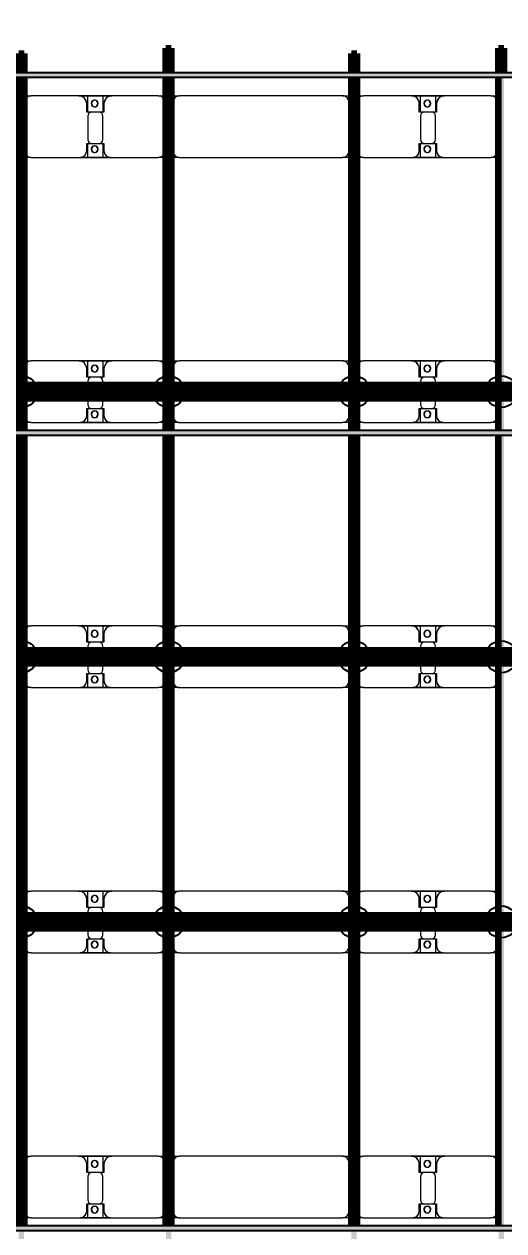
# Model space of a CAD drawing. Header units: millimetres. Extents: x -268744 to 115753, y -96240 to -10461.
# Drawn here: x -135329 to -131709, y -28647 to -19543 of the extents above; entities that cross this region are included whole.
import ezdxf

# ---------------------------------------------------------------- set-up
doc = ezdxf.new("R2010")
doc.units = ezdxf.units.MM
for name, color, linetype, lineweight in [('A-ANNO-DIMS', 211, 'Continuous', 9), ('A-ANNO-DIMS-900', 211, 'Continuous', 9), ('A-GENM', 13, 'Continuous', 9), ('S-BEAM', 12, 'Continuous', 9)]:
    doc.layers.add(name, color=color, linetype=linetype, lineweight=lineweight)
doc.layers.add('GC-HOP 40x60 GIA CUONG', color=1, linetype='Continuous')
doc.styles.add('Trebuchet MS', font='trebuc.ttf', dxfattribs={"width": 0.8, "height": 2700})
doc.dimstyles.new('Arc_Length_-_3mm_Trebuchet_MS_3', dxfattribs={"dimscale": 304.8, "dimtxt": 2783.567448, "dimasz": 2.952756, "dimexe": 4.429134, "dimexo": 4.429134, "dimgap": 0.885827, "dimtad": 1, "dimdec": 0, "dimrnd": 10, "dimzin": 0, "dimdsep": 46, "dimtxsty": 'Trebuchet MS', "dimblk1": 'OBLIQUE', "dimblk2": 'OBLIQUE', "dimsah": 1, "dimcen": 0.09, "dimdle": 2.952756, "dimazin": 0, "dimtfac": 1, "dimtdec": 4, "dimtix": 1, "dimtmove": 0, "dimatfit": 3, "dimfxl": 1, "dimtvp": 1, "dimtfill": 1, "dimtolj": 1, "dimtzin": 0, "dimarcsym": 2})

# ---------------------------------------------------------------- blocks, each defined once
blk = doc.blocks.new('Dầm C52 - Hộp 40x60-V24-KHUNG KẾT CẤU BÈ PIN 1')
at = {"layer": 'S-BEAM', "lineweight": 25}
blk.add_hatch(color=4, dxfattribs=at).paths.add_polyline_path([(-145811, -20), (145811, -20), (145811, 20), (-145811, 20)])
at = {"layer": 'S-BEAM', "color": 4, "lineweight": 25}
for p, q in [((-145811, 20), (145811, 20)), ((145811, -20), (-145811, -20))]:
    blk.add_line(p, q, dxfattribs=at)
blk = doc.blocks.new('Dầm C52 - Hộp 40x60-104813-KHUNG KẾT CẤU BÈ PIN 1')
at = {"layer": 'S-BEAM', "lineweight": 25}
blk.add_hatch(color=4, dxfattribs=at).paths.add_polyline_path([(-145811, -20), (145811, -20), (145811, 20), (-145811, 20)])
at = {"layer": 'S-BEAM', "color": 4, "lineweight": 25}
for p, q in [((-145811, 20), (145811, 20)), ((145811, -20), (-145811, -20))]:
    blk.add_line(p, q, dxfattribs=at)
blk = doc.blocks.new('Dai phao do pin - DẢI PHAO ĐỠ PIN-V50-KHUNG KẾT CẤU BÈ PIN 1')
at = {"layer": 'A-GENM', "color": 7}
for p, q in [((45897.6, 241.6), (45949.7, 241.6)), ((45897.6, 241.6), (45949.7, 241.6)), ((45899.7, 191.6), (45899.7, -173.4)), ((46309.7, 241.6), (45949.7, 241.6)), ((46309.7, 241.6), (46492.2, 241.6)), ((46492.2, 241.6), (46309.7, 241.6)), ((46377.8, 241.6), (46560.3, 241.6)), ((46377.8, 116.2), (46377.8, 241.6)), ((46560.3, 241.6), (46377.8, 241.6)), ((46492.2, 241.6), (46492.2, 116.2)), ((46910.3, 241.6), (46560.3, 241.6)), ((46910.3, 241.6), (46967.6, 241.6)), ((46910.3, 241.6), (46967.6, 241.6)), ((46960.3, -173.4), (46960.3, 191.6)), ((47007.6, 241.6), (47069.7, 241.6)), ((47007.6, 241.6), (47069.7, 241.6)), ((47019.7, 191.6), (47019.7, -173.4)), ((48300.3, 241.6), (47069.7, 241.6)), ((48300.3, 241.6), (48367.6, 241.6)), ((48300.3, 241.6), (48367.6, 241.6)), ((48350.3, -173.4), (48350.3, 191.6)), ((48407.6, 241.6), (48459.7, 241.6)), ((48407.6, 241.6), (48459.7, 241.6)), ((48409.7, 191.6), (48409.7, -173.4)), ((48819.7, 241.6), (48459.7, 241.6)), ((48819.7, 241.6), (49002.2, 241.6)), ((49002.2, 241.6), (48819.7, 241.6)), ((48887.8, 241.6), (49070.3, 241.6)), ((48887.8, 116.2), (48887.8, 241.6)), ((49070.3, 241.6), (48887.8, 241.6)), ((49002.2, 241.6), (49002.2, 116.2)), ((49420.3, 241.6), (49070.3, 241.6)), ((49420.3, 241.6), (49477.6, 241.6)), ((49420.3, 241.6), (49477.6, 241.6)), ((49470.3, -173.4), (49470.3, 191.6)), ((46369.7, 118.2), (46369.7, 181.6)), ((46462.2, 118.2), (46369.7, 118.2)), ((46500.3, 118.2), (46407.8, 118.2)), ((46500.3, 181.6), (46500.3, 118.2)), ((48879.7, 118.2), (48879.7, 181.6)), ((48972.2, 118.2), (48879.7, 118.2)), ((49010.3, 118.2), (48917.8, 118.2)), ((49010.3, 181.6), (49010.3, 118.2)), ((46377.8, 88.2), (46377.8, -88.2)), ((46492.2, -88.2), (46492.2, 88.2)), ((48887.8, 88.2), (48887.8, -88.2)), ((49002.2, -88.2), (49002.2, 88.2)), ((46369.7, -173.4), (46369.7, -118.2)), ((46369.7, -118.2), (46462.2, -118.2)), ((46377.8, -223.4), (46377.8, -116.2)), ((46407.8, -118.2), (46500.3, -118.2)), ((46492.2, -116.2), (46492.2, -223.4)), ((46500.3, -118.2), (46500.3, -173.4)), ((48879.7, -173.4), (48879.7, -118.2)), ((48879.7, -118.2), (48972.2, -118.2)), ((48887.8, -223.4), (48887.8, -116.2)), ((48917.8, -118.2), (49010.3, -118.2)), ((49002.2, -116.2), (49002.2, -223.4)), ((49010.3, -118.2), (49010.3, -173.4)), ((45949.7, -223.4), (45897.6, -223.4)), ((45949.7, -223.4), (45897.6, -223.4)), ((45949.7, -223.4), (46319.7, -223.4)), ((46492.2, -223.4), (46319.7, -223.4)), ((46319.7, -223.4), (46492.2, -223.4)), ((46550.3, -223.4), (46377.8, -223.4)), ((46377.8, -223.4), (46550.3, -223.4)), ((46550.3, -223.4), (46910.3, -223.4)), ((46967.6, -223.4), (46910.3, -223.4)), ((46967.6, -223.4), (46910.3, -223.4)), ((47069.7, -223.4), (47007.6, -223.4)), ((47069.7, -223.4), (47007.6, -223.4)), ((47069.7, -223.4), (48300.3, -223.4)), ((48367.6, -223.4), (48300.3, -223.4)), ((48367.6, -223.4), (48300.3, -223.4)), ((48459.7, -223.4), (48407.6, -223.4)), ((48459.7, -223.4), (48407.6, -223.4)), ((48459.7, -223.4), (48829.7, -223.4)), ((49002.2, -223.4), (48829.7, -223.4)), ((48829.7, -223.4), (49002.2, -223.4)), ((49060.3, -223.4), (48887.8, -223.4)), ((48887.8, -223.4), (49060.3, -223.4)), ((49060.3, -223.4), (49420.3, -223.4)), ((49477.6, -223.4), (49420.3, -223.4)), ((49477.6, -223.4), (49420.3, -223.4))]:
    blk.add_line(p, q, dxfattribs=at)
for centre, radius, start, end in [((45949.7, 191.6), 50, 90, 180), ((45949.7, 191.6), 50, 105, 180), ((46309.7, 181.6), 60, 0, 90), ((46309.7, 181.6), 60, 0, 60), ((46428.6, 183.2), 25, 0, 180), ((46428.6, 183.2), 25, 180, 360), ((46428.6, 183.2), 25, 0, 165), ((46431.4, 183.2), 25, 0, 180), ((46431.4, 183.2), 25, 90, 180), ((46431.4, 183.2), 25, 180, 0), ((46431.4, 183.2), 25, 180, 300), ((46428.6, 183.2), 25, 210, 0), ((46431.4, 183.2), 25, 15, 75), ((46560.3, 181.6), 60, 90, 180), ((46560.3, 181.6), 60, 120, 180), ((46910.3, 191.6), 50, 0, 90), ((46910.3, 191.6), 50, 0, 75), ((47069.7, 191.6), 50, 90, 180), ((47069.7, 191.6), 50, 150, 180), ((47069.7, 191.6), 50, 105, 135), ((48300.3, 191.6), 50, 0, 90), ((48300.3, 191.6), 50, 60, 90), ((48300.3, 191.6), 50, 15, 30), ((48459.7, 191.6), 50, 90, 180), ((48459.7, 191.6), 50, 105, 180), ((48819.7, 181.6), 60, 0, 90), ((48819.7, 181.6), 60, 0, 60), ((48938.6, 183.2), 25, 0, 180), ((48938.6, 183.2), 25, 180, 360), ((48938.6, 183.2), 25, 0, 165), ((48941.4, 183.2), 25, 0, 180), ((48941.4, 183.2), 25, 90, 180), ((48941.4, 183.2), 25, 180, 360), ((48941.4, 183.2), 25, 180, 300), ((48938.6, 183.2), 25, 210, 0), ((48941.4, 183.2), 25, 15, 75), ((49070.3, 181.6), 60, 90, 180), ((49070.3, 181.6), 60, 120, 180), ((49420.3, 191.6), 50, 0, 90), ((49420.3, 191.6), 50, 0, 75), ((46407.8, 88.2), 30, 90, 180), ((46431.4, 183.2), 25, 330, 345), ((46462.2, 88.2), 30, 0, 90), ((48917.8, 88.2), 30, 90, 180), ((48941.4, 183.2), 25, 330, 345), ((48972.2, 88.2), 30, 0, 90), ((46407.8, -88.2), 30, 180, 270), ((46462.2, -88.2), 30, 270, 360), ((48917.8, -88.2), 30, 180, 270), ((48972.2, -88.2), 30, 270, 360), ((45949.7, -173.4), 50, 180, 270), ((45949.7, -173.4), 50, 180, 255), ((46319.7, -173.4), 50, 270, 0), ((46319.7, -173.4), 50, 285, 0), ((46428.6, -161.8), 25, 0, 180), ((46428.6, -161.8), 25, 180, 0), ((46428.6, -161.8), 25, 105, 165), ((46428.6, -161.8), 25, 195, 0), ((46431.4, -161.8), 25, 0, 180), ((46431.4, -161.8), 25, 105, 180), ((46431.4, -161.8), 25, 180, 0), ((46431.4, -161.8), 25, 180, 270), ((46428.6, -161.8), 25, 0, 75), ((46431.4, -161.8), 25, 15, 75), ((46431.4, -161.8), 25, 285, 345), ((46550.3, -173.4), 50, 180, 270), ((46550.3, -173.4), 50, 180, 255), ((46910.3, -173.4), 50, 270, 0), ((46910.3, -173.4), 50, 285, 360), ((47069.7, -173.4), 50, 180, 270), ((47069.7, -173.4), 50, 180, 210), ((48300.3, -173.4), 50, 270, 0), ((48300.3, -173.4), 50, 330, 0), ((48459.7, -173.4), 50, 180, 270), ((48459.7, -173.4), 50, 180, 255), ((48829.7, -173.4), 50, 270, 0), ((48829.7, -173.4), 50, 285, 0), ((48938.6, -161.8), 25, 0, 180), ((48938.6, -161.8), 25, 180, 0), ((48938.6, -161.8), 25, 105, 165), ((48938.6, -161.8), 25, 195, 0), ((48941.4, -161.8), 25, 360, 180), ((48941.4, -161.8), 25, 105, 180), ((48941.4, -161.8), 25, 180, 360), ((48941.4, -161.8), 25, 180, 270), ((48938.6, -161.8), 25, 0, 75), ((48941.4, -161.8), 25, 15, 75), ((48941.4, -161.8), 25, 285, 345), ((49060.3, -173.4), 50, 180, 270), ((49060.3, -173.4), 50, 180, 255), ((49420.3, -173.4), 50, 270, 360), ((49420.3, -173.4), 50, 285, 360), ((47069.7, -173.4), 50, 240, 270), ((48300.3, -173.4), 50, 285, 300)]:
    blk.add_arc(centre, radius, start, end, dxfattribs=at)
blk = doc.blocks.new('Dai phao do pin - DẢI PHAO ĐỠ PIN-V51-KHUNG KẾT CẤU BÈ PIN 1')
at = {"layer": 'A-GENM', "color": 7}
for p, q in [((45897.6, 241.6), (45949.7, 241.6)), ((45897.6, 241.6), (45949.7, 241.6)), ((45899.7, 191.6), (45899.7, -173.4)), ((46309.7, 241.6), (45949.7, 241.6)), ((46309.7, 241.6), (46492.2, 241.6)), ((46492.2, 241.6), (46309.7, 241.6)), ((46377.8, 241.6), (46560.3, 241.6)), ((46377.8, 116.2), (46377.8, 241.6)), ((46560.3, 241.6), (46377.8, 241.6)), ((46492.2, 241.6), (46492.2, 116.2)), ((46910.3, 241.6), (46560.3, 241.6)), ((46910.3, 241.6), (46967.6, 241.6)), ((46910.3, 241.6), (46967.6, 241.6)), ((46960.3, -173.4), (46960.3, 191.6)), ((47007.6, 241.6), (47069.7, 241.6)), ((47007.6, 241.6), (47069.7, 241.6)), ((47019.7, 191.6), (47019.7, -173.4)), ((48300.3, 241.6), (47069.7, 241.6)), ((48300.3, 241.6), (48367.6, 241.6)), ((48300.3, 241.6), (48367.6, 241.6)), ((48350.3, -173.4), (48350.3, 191.6)), ((48407.6, 241.6), (48459.7, 241.6)), ((48407.6, 241.6), (48459.7, 241.6)), ((48409.7, 191.6), (48409.7, -173.4)), ((48819.7, 241.6), (48459.7, 241.6)), ((48819.7, 241.6), (49002.2, 241.6)), ((49002.2, 241.6), (48819.7, 241.6)), ((48887.8, 241.6), (49070.3, 241.6)), ((48887.8, 116.2), (48887.8, 241.6)), ((49070.3, 241.6), (48887.8, 241.6)), ((49002.2, 241.6), (49002.2, 116.2)), ((49420.3, 241.6), (49070.3, 241.6)), ((49420.3, 241.6), (49477.6, 241.6)), ((49420.3, 241.6), (49477.6, 241.6)), ((49470.3, -173.4), (49470.3, 191.6)), ((46369.7, 118.2), (46369.7, 181.6)), ((46462.2, 118.2), (46369.7, 118.2)), ((46500.3, 118.2), (46407.8, 118.2)), ((46500.3, 181.6), (46500.3, 118.2)), ((48879.7, 118.2), (48879.7, 181.6)), ((48972.2, 118.2), (48879.7, 118.2)), ((49010.3, 118.2), (48917.8, 118.2)), ((49010.3, 181.6), (49010.3, 118.2)), ((46377.8, 88.2), (46377.8, -88.2)), ((46492.2, -88.2), (46492.2, 88.2)), ((48887.8, 88.2), (48887.8, -88.2)), ((49002.2, -88.2), (49002.2, 88.2)), ((46369.7, -173.4), (46369.7, -118.2)), ((46369.7, -118.2), (46462.2, -118.2)), ((46377.8, -223.4), (46377.8, -116.2)), ((46407.8, -118.2), (46500.3, -118.2)), ((46492.2, -116.2), (46492.2, -223.4)), ((46500.3, -118.2), (46500.3, -173.4)), ((48879.7, -173.4), (48879.7, -118.2)), ((48879.7, -118.2), (48972.2, -118.2)), ((48887.8, -223.4), (48887.8, -116.2)), ((48917.8, -118.2), (49010.3, -118.2)), ((49002.2, -116.2), (49002.2, -223.4)), ((49010.3, -118.2), (49010.3, -173.4)), ((45949.7, -223.4), (45897.6, -223.4)), ((45949.7, -223.4), (45897.6, -223.4)), ((45949.7, -223.4), (46319.7, -223.4)), ((46492.2, -223.4), (46319.7, -223.4)), ((46319.7, -223.4), (46492.2, -223.4)), ((46550.3, -223.4), (46377.8, -223.4)), ((46377.8, -223.4), (46550.3, -223.4)), ((46550.3, -223.4), (46910.3, -223.4)), ((46967.6, -223.4), (46910.3, -223.4)), ((46967.6, -223.4), (46910.3, -223.4)), ((47069.7, -223.4), (47007.6, -223.4)), ((47069.7, -223.4), (47007.6, -223.4)), ((47069.7, -223.4), (48300.3, -223.4)), ((48367.6, -223.4), (48300.3, -223.4)), ((48367.6, -223.4), (48300.3, -223.4)), ((48459.7, -223.4), (48407.6, -223.4)), ((48459.7, -223.4), (48407.6, -223.4)), ((48459.7, -223.4), (48829.7, -223.4)), ((49002.2, -223.4), (48829.7, -223.4)), ((48829.7, -223.4), (49002.2, -223.4)), ((49060.3, -223.4), (48887.8, -223.4)), ((48887.8, -223.4), (49060.3, -223.4)), ((49060.3, -223.4), (49420.3, -223.4)), ((49477.6, -223.4), (49420.3, -223.4)), ((49477.6, -223.4), (49420.3, -223.4))]:
    blk.add_line(p, q, dxfattribs=at)
for centre, radius, start, end in [((45949.7, 191.6), 50, 90, 180), ((45949.7, 191.6), 50, 105, 180), ((46309.7, 181.6), 60, 0, 90), ((46309.7, 181.6), 60, 0, 60), ((46428.6, 183.2), 25, 0, 180), ((46428.6, 183.2), 25, 180, 360), ((46428.6, 183.2), 25, 0, 165), ((46431.4, 183.2), 25, 0, 180), ((46431.4, 183.2), 25, 90, 180), ((46431.4, 183.2), 25, 180, 0), ((46431.4, 183.2), 25, 180, 300), ((46428.6, 183.2), 25, 210, 0), ((46431.4, 183.2), 25, 15, 75), ((46560.3, 181.6), 60, 90, 180), ((46560.3, 181.6), 60, 120, 180), ((46910.3, 191.6), 50, 0, 90), ((46910.3, 191.6), 50, 0, 75), ((47069.7, 191.6), 50, 90, 180), ((47069.7, 191.6), 50, 150, 180), ((47069.7, 191.6), 50, 105, 135), ((48300.3, 191.6), 50, 0, 90), ((48300.3, 191.6), 50, 60, 90), ((48300.3, 191.6), 50, 15, 30), ((48459.7, 191.6), 50, 90, 180), ((48459.7, 191.6), 50, 105, 180), ((48819.7, 181.6), 60, 0, 90), ((48819.7, 181.6), 60, 0, 60), ((48938.6, 183.2), 25, 0, 180), ((48938.6, 183.2), 25, 180, 360), ((48938.6, 183.2), 25, 0, 165), ((48941.4, 183.2), 25, 0, 180), ((48941.4, 183.2), 25, 90, 180), ((48941.4, 183.2), 25, 180, 360), ((48941.4, 183.2), 25, 180, 300), ((48938.6, 183.2), 25, 210, 0), ((48941.4, 183.2), 25, 15, 75), ((49070.3, 181.6), 60, 90, 180), ((49070.3, 181.6), 60, 120, 180), ((49420.3, 191.6), 50, 0, 90), ((49420.3, 191.6), 50, 0, 75), ((46407.8, 88.2), 30, 90, 180), ((46431.4, 183.2), 25, 330, 345), ((46462.2, 88.2), 30, 0, 90), ((48917.8, 88.2), 30, 90, 180), ((48941.4, 183.2), 25, 330, 345), ((48972.2, 88.2), 30, 0, 90), ((46407.8, -88.2), 30, 180, 270), ((46462.2, -88.2), 30, 270, 360), ((48917.8, -88.2), 30, 180, 270), ((48972.2, -88.2), 30, 270, 360), ((45949.7, -173.4), 50, 180, 270), ((45949.7, -173.4), 50, 180, 255), ((46319.7, -173.4), 50, 270, 0), ((46319.7, -173.4), 50, 285, 0), ((46428.6, -161.8), 25, 0, 180), ((46428.6, -161.8), 25, 180, 0), ((46428.6, -161.8), 25, 105, 165), ((46428.6, -161.8), 25, 195, 0), ((46431.4, -161.8), 25, 0, 180), ((46431.4, -161.8), 25, 105, 180), ((46431.4, -161.8), 25, 180, 0), ((46431.4, -161.8), 25, 180, 270), ((46428.6, -161.8), 25, 0, 75), ((46431.4, -161.8), 25, 15, 75), ((46431.4, -161.8), 25, 285, 345), ((46550.3, -173.4), 50, 180, 270), ((46550.3, -173.4), 50, 180, 255), ((46910.3, -173.4), 50, 270, 0), ((46910.3, -173.4), 50, 285, 360), ((47069.7, -173.4), 50, 180, 270), ((47069.7, -173.4), 50, 180, 210), ((48300.3, -173.4), 50, 270, 0), ((48300.3, -173.4), 50, 330, 0), ((48459.7, -173.4), 50, 180, 270), ((48459.7, -173.4), 50, 180, 255), ((48829.7, -173.4), 50, 270, 0), ((48829.7, -173.4), 50, 285, 0), ((48938.6, -161.8), 25, 0, 180), ((48938.6, -161.8), 25, 180, 0), ((48938.6, -161.8), 25, 105, 165), ((48938.6, -161.8), 25, 195, 0), ((48941.4, -161.8), 25, 360, 180), ((48941.4, -161.8), 25, 105, 180), ((48941.4, -161.8), 25, 180, 360), ((48941.4, -161.8), 25, 180, 270), ((48938.6, -161.8), 25, 0, 75), ((48941.4, -161.8), 25, 15, 75), ((48941.4, -161.8), 25, 285, 345), ((49060.3, -173.4), 50, 180, 270), ((49060.3, -173.4), 50, 180, 255), ((49420.3, -173.4), 50, 270, 360), ((49420.3, -173.4), 50, 285, 360), ((47069.7, -173.4), 50, 240, 270), ((48300.3, -173.4), 50, 285, 300)]:
    blk.add_arc(centre, radius, start, end, dxfattribs=at)
blk = doc.blocks.new('Dai phao do pin - DẢI PHAO ĐỠ PIN-V52-KHUNG KẾT CẤU BÈ PIN 1')
at = {"layer": 'A-GENM', "color": 7}
for p, q in [((45897.6, 241.6), (45949.7, 241.6)), ((45897.6, 241.6), (45949.7, 241.6)), ((45899.7, 191.6), (45899.7, -173.4)), ((46309.7, 241.6), (45949.7, 241.6)), ((46309.7, 241.6), (46492.2, 241.6)), ((46492.2, 241.6), (46309.7, 241.6)), ((46377.8, 241.6), (46560.3, 241.6)), ((46377.8, 116.2), (46377.8, 241.6)), ((46560.3, 241.6), (46377.8, 241.6)), ((46492.2, 241.6), (46492.2, 116.2)), ((46910.3, 241.6), (46560.3, 241.6)), ((46910.3, 241.6), (46967.6, 241.6)), ((46910.3, 241.6), (46967.6, 241.6)), ((46960.3, -173.4), (46960.3, 191.6)), ((47007.6, 241.6), (47069.7, 241.6)), ((47007.6, 241.6), (47069.7, 241.6)), ((47019.7, 191.6), (47019.7, -173.4)), ((48300.3, 241.6), (47069.7, 241.6)), ((48300.3, 241.6), (48367.6, 241.6)), ((48300.3, 241.6), (48367.6, 241.6)), ((48350.3, -173.4), (48350.3, 191.6)), ((48407.6, 241.6), (48459.7, 241.6)), ((48407.6, 241.6), (48459.7, 241.6)), ((48409.7, 191.6), (48409.7, -173.4)), ((48819.7, 241.6), (48459.7, 241.6)), ((48819.7, 241.6), (49002.2, 241.6)), ((49002.2, 241.6), (48819.7, 241.6)), ((48887.8, 241.6), (49070.3, 241.6)), ((48887.8, 116.2), (48887.8, 241.6)), ((49070.3, 241.6), (48887.8, 241.6)), ((49002.2, 241.6), (49002.2, 116.2)), ((49420.3, 241.6), (49070.3, 241.6)), ((49420.3, 241.6), (49477.6, 241.6)), ((49420.3, 241.6), (49477.6, 241.6)), ((49470.3, -173.4), (49470.3, 191.6)), ((46369.7, 118.2), (46369.7, 181.6)), ((46462.2, 118.2), (46369.7, 118.2)), ((46500.3, 118.2), (46407.8, 118.2)), ((46500.3, 181.6), (46500.3, 118.2)), ((48879.7, 118.2), (48879.7, 181.6)), ((48972.2, 118.2), (48879.7, 118.2)), ((49010.3, 118.2), (48917.8, 118.2)), ((49010.3, 181.6), (49010.3, 118.2)), ((46377.8, 88.2), (46377.8, -88.2)), ((46492.2, -88.2), (46492.2, 88.2)), ((48887.8, 88.2), (48887.8, -88.2)), ((49002.2, -88.2), (49002.2, 88.2)), ((46369.7, -173.4), (46369.7, -118.2)), ((46369.7, -118.2), (46462.2, -118.2)), ((46377.8, -223.4), (46377.8, -116.2)), ((46407.8, -118.2), (46500.3, -118.2)), ((46492.2, -116.2), (46492.2, -223.4)), ((46500.3, -118.2), (46500.3, -173.4)), ((48879.7, -173.4), (48879.7, -118.2)), ((48879.7, -118.2), (48972.2, -118.2)), ((48887.8, -223.4), (48887.8, -116.2)), ((48917.8, -118.2), (49010.3, -118.2)), ((49002.2, -116.2), (49002.2, -223.4)), ((49010.3, -118.2), (49010.3, -173.4)), ((45949.7, -223.4), (45897.6, -223.4)), ((45949.7, -223.4), (45897.6, -223.4)), ((45949.7, -223.4), (46319.7, -223.4)), ((46492.2, -223.4), (46319.7, -223.4)), ((46319.7, -223.4), (46492.2, -223.4)), ((46550.3, -223.4), (46377.8, -223.4)), ((46377.8, -223.4), (46550.3, -223.4)), ((46550.3, -223.4), (46910.3, -223.4)), ((46967.6, -223.4), (46910.3, -223.4)), ((46967.6, -223.4), (46910.3, -223.4)), ((47069.7, -223.4), (47007.6, -223.4)), ((47069.7, -223.4), (47007.6, -223.4)), ((47069.7, -223.4), (48300.3, -223.4)), ((48367.6, -223.4), (48300.3, -223.4)), ((48367.6, -223.4), (48300.3, -223.4)), ((48459.7, -223.4), (48407.6, -223.4)), ((48459.7, -223.4), (48407.6, -223.4)), ((48459.7, -223.4), (48829.7, -223.4)), ((49002.2, -223.4), (48829.7, -223.4)), ((48829.7, -223.4), (49002.2, -223.4)), ((49060.3, -223.4), (48887.8, -223.4)), ((48887.8, -223.4), (49060.3, -223.4)), ((49060.3, -223.4), (49420.3, -223.4)), ((49477.6, -223.4), (49420.3, -223.4)), ((49477.6, -223.4), (49420.3, -223.4))]:
    blk.add_line(p, q, dxfattribs=at)
for centre, radius, start, end in [((45949.7, 191.6), 50, 90, 180), ((45949.7, 191.6), 50, 105, 180), ((46309.7, 181.6), 60, 0, 90), ((46309.7, 181.6), 60, 0, 60), ((46428.6, 183.2), 25, 0, 180), ((46428.6, 183.2), 25, 180, 360), ((46428.6, 183.2), 25, 0, 165), ((46431.4, 183.2), 25, 0, 180), ((46431.4, 183.2), 25, 90, 180), ((46431.4, 183.2), 25, 180, 0), ((46431.4, 183.2), 25, 180, 300), ((46428.6, 183.2), 25, 210, 0), ((46431.4, 183.2), 25, 15, 75), ((46560.3, 181.6), 60, 90, 180), ((46560.3, 181.6), 60, 120, 180), ((46910.3, 191.6), 50, 0, 90), ((46910.3, 191.6), 50, 0, 75), ((47069.7, 191.6), 50, 90, 180), ((47069.7, 191.6), 50, 150, 180), ((47069.7, 191.6), 50, 105, 135), ((48300.3, 191.6), 50, 0, 90), ((48300.3, 191.6), 50, 60, 90), ((48300.3, 191.6), 50, 15, 30), ((48459.7, 191.6), 50, 90, 180), ((48459.7, 191.6), 50, 105, 180), ((48819.7, 181.6), 60, 0, 90), ((48819.7, 181.6), 60, 0, 60), ((48938.6, 183.2), 25, 0, 180), ((48938.6, 183.2), 25, 180, 360), ((48938.6, 183.2), 25, 0, 165), ((48941.4, 183.2), 25, 0, 180), ((48941.4, 183.2), 25, 90, 180), ((48941.4, 183.2), 25, 180, 360), ((48941.4, 183.2), 25, 180, 300), ((48938.6, 183.2), 25, 210, 0), ((48941.4, 183.2), 25, 15, 75), ((49070.3, 181.6), 60, 90, 180), ((49070.3, 181.6), 60, 120, 180), ((49420.3, 191.6), 50, 0, 90), ((49420.3, 191.6), 50, 0, 75), ((46407.8, 88.2), 30, 90, 180), ((46431.4, 183.2), 25, 330, 345), ((46462.2, 88.2), 30, 0, 90), ((48917.8, 88.2), 30, 90, 180), ((48941.4, 183.2), 25, 330, 345), ((48972.2, 88.2), 30, 0, 90), ((46407.8, -88.2), 30, 180, 270), ((46462.2, -88.2), 30, 270, 360), ((48917.8, -88.2), 30, 180, 270), ((48972.2, -88.2), 30, 270, 360), ((45949.7, -173.4), 50, 180, 270), ((45949.7, -173.4), 50, 180, 255), ((46319.7, -173.4), 50, 270, 0), ((46319.7, -173.4), 50, 285, 0), ((46428.6, -161.8), 25, 0, 180), ((46428.6, -161.8), 25, 180, 0), ((46428.6, -161.8), 25, 105, 165), ((46428.6, -161.8), 25, 195, 0), ((46431.4, -161.8), 25, 0, 180), ((46431.4, -161.8), 25, 105, 180), ((46431.4, -161.8), 25, 180, 0), ((46431.4, -161.8), 25, 180, 270), ((46428.6, -161.8), 25, 0, 75), ((46431.4, -161.8), 25, 15, 75), ((46431.4, -161.8), 25, 285, 345), ((46550.3, -173.4), 50, 180, 270), ((46550.3, -173.4), 50, 180, 255), ((46910.3, -173.4), 50, 270, 0), ((46910.3, -173.4), 50, 285, 360), ((47069.7, -173.4), 50, 180, 270), ((47069.7, -173.4), 50, 180, 210), ((48300.3, -173.4), 50, 270, 0), ((48300.3, -173.4), 50, 330, 0), ((48459.7, -173.4), 50, 180, 270), ((48459.7, -173.4), 50, 180, 255), ((48829.7, -173.4), 50, 270, 0), ((48829.7, -173.4), 50, 285, 0), ((48938.6, -161.8), 25, 0, 180), ((48938.6, -161.8), 25, 180, 0), ((48938.6, -161.8), 25, 105, 165), ((48938.6, -161.8), 25, 195, 0), ((48941.4, -161.8), 25, 360, 180), ((48941.4, -161.8), 25, 105, 180), ((48941.4, -161.8), 25, 180, 360), ((48941.4, -161.8), 25, 180, 270), ((48938.6, -161.8), 25, 0, 75), ((48941.4, -161.8), 25, 15, 75), ((48941.4, -161.8), 25, 285, 345), ((49060.3, -173.4), 50, 180, 270), ((49060.3, -173.4), 50, 180, 255), ((49420.3, -173.4), 50, 270, 360), ((49420.3, -173.4), 50, 285, 360), ((47069.7, -173.4), 50, 240, 270), ((48300.3, -173.4), 50, 285, 300)]:
    blk.add_arc(centre, radius, start, end, dxfattribs=at)
blk = doc.blocks.new('Dai phao do pin - DẢI PHAO ĐỠ PIN-V53-KHUNG KẾT CẤU BÈ PIN 1')
at = {"layer": 'A-GENM', "color": 7}
for p, q in [((45897.6, 241.6), (45949.7, 241.6)), ((45897.6, 241.6), (45949.7, 241.6)), ((45899.7, 191.6), (45899.7, -173.4)), ((46309.7, 241.6), (45949.7, 241.6)), ((46309.7, 241.6), (46492.2, 241.6)), ((46492.2, 241.6), (46309.7, 241.6)), ((46377.8, 241.6), (46560.3, 241.6)), ((46377.8, 116.2), (46377.8, 241.6)), ((46560.3, 241.6), (46377.8, 241.6)), ((46492.2, 241.6), (46492.2, 116.2)), ((46910.3, 241.6), (46560.3, 241.6)), ((46910.3, 241.6), (46967.6, 241.6)), ((46910.3, 241.6), (46967.6, 241.6)), ((46960.3, -173.4), (46960.3, 191.6)), ((47007.6, 241.6), (47069.7, 241.6)), ((47007.6, 241.6), (47069.7, 241.6)), ((47019.7, 191.6), (47019.7, -173.4)), ((48300.3, 241.6), (47069.7, 241.6)), ((48300.3, 241.6), (48367.6, 241.6)), ((48300.3, 241.6), (48367.6, 241.6)), ((48350.3, -173.4), (48350.3, 191.6)), ((48407.6, 241.6), (48459.7, 241.6)), ((48407.6, 241.6), (48459.7, 241.6)), ((48409.7, 191.6), (48409.7, -173.4)), ((48819.7, 241.6), (48459.7, 241.6)), ((48819.7, 241.6), (49002.2, 241.6)), ((49002.2, 241.6), (48819.7, 241.6)), ((48887.8, 241.6), (49070.3, 241.6)), ((48887.8, 116.2), (48887.8, 241.6)), ((49070.3, 241.6), (48887.8, 241.6)), ((49002.2, 241.6), (49002.2, 116.2)), ((49420.3, 241.6), (49070.3, 241.6)), ((49420.3, 241.6), (49477.6, 241.6)), ((49420.3, 241.6), (49477.6, 241.6)), ((49470.3, -173.4), (49470.3, 191.6)), ((46369.7, 118.2), (46369.7, 181.6)), ((46462.2, 118.2), (46369.7, 118.2)), ((46500.3, 118.2), (46407.8, 118.2)), ((46500.3, 181.6), (46500.3, 118.2)), ((48879.7, 118.2), (48879.7, 181.6)), ((48972.2, 118.2), (48879.7, 118.2)), ((49010.3, 118.2), (48917.8, 118.2)), ((49010.3, 181.6), (49010.3, 118.2)), ((46377.8, 88.2), (46377.8, -88.2)), ((46492.2, -88.2), (46492.2, 88.2)), ((48887.8, 88.2), (48887.8, -88.2)), ((49002.2, -88.2), (49002.2, 88.2)), ((46369.7, -173.4), (46369.7, -118.2)), ((46369.7, -118.2), (46462.2, -118.2)), ((46377.8, -223.4), (46377.8, -116.2)), ((46407.8, -118.2), (46500.3, -118.2)), ((46492.2, -116.2), (46492.2, -223.4)), ((46500.3, -118.2), (46500.3, -173.4)), ((48879.7, -173.4), (48879.7, -118.2)), ((48879.7, -118.2), (48972.2, -118.2)), ((48887.8, -223.4), (48887.8, -116.2)), ((48917.8, -118.2), (49010.3, -118.2)), ((49002.2, -116.2), (49002.2, -223.4)), ((49010.3, -118.2), (49010.3, -173.4)), ((45949.7, -223.4), (45897.6, -223.4)), ((45949.7, -223.4), (45897.6, -223.4)), ((45949.7, -223.4), (46319.7, -223.4)), ((46492.2, -223.4), (46319.7, -223.4)), ((46319.7, -223.4), (46492.2, -223.4)), ((46550.3, -223.4), (46377.8, -223.4)), ((46377.8, -223.4), (46550.3, -223.4)), ((46550.3, -223.4), (46910.3, -223.4)), ((46967.6, -223.4), (46910.3, -223.4)), ((46967.6, -223.4), (46910.3, -223.4)), ((47069.7, -223.4), (47007.6, -223.4)), ((47069.7, -223.4), (47007.6, -223.4)), ((47069.7, -223.4), (48300.3, -223.4)), ((48367.6, -223.4), (48300.3, -223.4)), ((48367.6, -223.4), (48300.3, -223.4)), ((48459.7, -223.4), (48407.6, -223.4)), ((48459.7, -223.4), (48407.6, -223.4)), ((48459.7, -223.4), (48829.7, -223.4)), ((49002.2, -223.4), (48829.7, -223.4)), ((48829.7, -223.4), (49002.2, -223.4)), ((49060.3, -223.4), (48887.8, -223.4)), ((48887.8, -223.4), (49060.3, -223.4)), ((49060.3, -223.4), (49420.3, -223.4)), ((49477.6, -223.4), (49420.3, -223.4)), ((49477.6, -223.4), (49420.3, -223.4))]:
    blk.add_line(p, q, dxfattribs=at)
for centre, radius, start, end in [((45949.7, 191.6), 50, 90, 180), ((45949.7, 191.6), 50, 105, 180), ((46309.7, 181.6), 60, 0, 90), ((46309.7, 181.6), 60, 0, 60), ((46428.6, 183.2), 25, 0, 180), ((46428.6, 183.2), 25, 180, 360), ((46428.6, 183.2), 25, 0, 165), ((46431.4, 183.2), 25, 0, 180), ((46431.4, 183.2), 25, 90, 180), ((46431.4, 183.2), 25, 180, 0), ((46431.4, 183.2), 25, 180, 300), ((46428.6, 183.2), 25, 210, 0), ((46431.4, 183.2), 25, 15, 75), ((46560.3, 181.6), 60, 90, 180), ((46560.3, 181.6), 60, 120, 180), ((46910.3, 191.6), 50, 0, 90), ((46910.3, 191.6), 50, 0, 75), ((47069.7, 191.6), 50, 90, 180), ((47069.7, 191.6), 50, 150, 180), ((47069.7, 191.6), 50, 105, 135), ((48300.3, 191.6), 50, 0, 90), ((48300.3, 191.6), 50, 60, 90), ((48300.3, 191.6), 50, 15, 30), ((48459.7, 191.6), 50, 90, 180), ((48459.7, 191.6), 50, 105, 180), ((48819.7, 181.6), 60, 0, 90), ((48819.7, 181.6), 60, 0, 60), ((48938.6, 183.2), 25, 0, 180), ((48938.6, 183.2), 25, 180, 360), ((48938.6, 183.2), 25, 0, 165), ((48941.4, 183.2), 25, 0, 180), ((48941.4, 183.2), 25, 90, 180), ((48941.4, 183.2), 25, 180, 360), ((48941.4, 183.2), 25, 180, 300), ((48938.6, 183.2), 25, 210, 0), ((48941.4, 183.2), 25, 15, 75), ((49070.3, 181.6), 60, 90, 180), ((49070.3, 181.6), 60, 120, 180), ((49420.3, 191.6), 50, 0, 90), ((49420.3, 191.6), 50, 0, 75), ((46407.8, 88.2), 30, 90, 180), ((46431.4, 183.2), 25, 330, 345), ((46462.2, 88.2), 30, 0, 90), ((48917.8, 88.2), 30, 90, 180), ((48941.4, 183.2), 25, 330, 345), ((48972.2, 88.2), 30, 0, 90), ((46407.8, -88.2), 30, 180, 270), ((46462.2, -88.2), 30, 270, 360), ((48917.8, -88.2), 30, 180, 270), ((48972.2, -88.2), 30, 270, 360), ((45949.7, -173.4), 50, 180, 270), ((45949.7, -173.4), 50, 180, 255), ((46319.7, -173.4), 50, 270, 0), ((46319.7, -173.4), 50, 285, 0), ((46428.6, -161.8), 25, 0, 180), ((46428.6, -161.8), 25, 180, 0), ((46428.6, -161.8), 25, 105, 165), ((46428.6, -161.8), 25, 195, 0), ((46431.4, -161.8), 25, 0, 180), ((46431.4, -161.8), 25, 105, 180), ((46431.4, -161.8), 25, 180, 0), ((46431.4, -161.8), 25, 180, 270), ((46428.6, -161.8), 25, 0, 75), ((46431.4, -161.8), 25, 15, 75), ((46431.4, -161.8), 25, 285, 345), ((46550.3, -173.4), 50, 180, 270), ((46550.3, -173.4), 50, 180, 255), ((46910.3, -173.4), 50, 270, 0), ((46910.3, -173.4), 50, 285, 360), ((47069.7, -173.4), 50, 180, 270), ((47069.7, -173.4), 50, 180, 210), ((48300.3, -173.4), 50, 270, 0), ((48300.3, -173.4), 50, 330, 0), ((48459.7, -173.4), 50, 180, 270), ((48459.7, -173.4), 50, 180, 255), ((48829.7, -173.4), 50, 270, 0), ((48829.7, -173.4), 50, 285, 0), ((48938.6, -161.8), 25, 0, 180), ((48938.6, -161.8), 25, 180, 0), ((48938.6, -161.8), 25, 105, 165), ((48938.6, -161.8), 25, 195, 0), ((48941.4, -161.8), 25, 360, 180), ((48941.4, -161.8), 25, 105, 180), ((48941.4, -161.8), 25, 180, 360), ((48941.4, -161.8), 25, 180, 270), ((48938.6, -161.8), 25, 0, 75), ((48941.4, -161.8), 25, 15, 75), ((48941.4, -161.8), 25, 285, 345), ((49060.3, -173.4), 50, 180, 270), ((49060.3, -173.4), 50, 180, 255), ((49420.3, -173.4), 50, 270, 360), ((49420.3, -173.4), 50, 285, 360), ((47069.7, -173.4), 50, 240, 270), ((48300.3, -173.4), 50, 285, 300)]:
    blk.add_arc(centre, radius, start, end, dxfattribs=at)
blk = doc.blocks.new('Dai phao do pin - DẢI PHAO ĐỠ PIN-V54-KHUNG KẾT CẤU BÈ PIN 1')
at = {"layer": 'A-GENM', "color": 7}
for p, q in [((45897.6, 241.6), (45949.7, 241.6)), ((45897.6, 241.6), (45949.7, 241.6)), ((45899.7, 191.6), (45899.7, -173.4)), ((46309.7, 241.6), (45949.7, 241.6)), ((46309.7, 241.6), (46492.2, 241.6)), ((46492.2, 241.6), (46309.7, 241.6)), ((46377.8, 241.6), (46560.3, 241.6)), ((46377.8, 116.2), (46377.8, 241.6)), ((46560.3, 241.6), (46377.8, 241.6)), ((46492.2, 241.6), (46492.2, 116.2)), ((46910.3, 241.6), (46560.3, 241.6)), ((46910.3, 241.6), (46967.6, 241.6)), ((46910.3, 241.6), (46967.6, 241.6)), ((46960.3, -173.4), (46960.3, 191.6)), ((47007.6, 241.6), (47069.7, 241.6)), ((47007.6, 241.6), (47069.7, 241.6)), ((47019.7, 191.6), (47019.7, -173.4)), ((48300.3, 241.6), (47069.7, 241.6)), ((48300.3, 241.6), (48367.6, 241.6)), ((48300.3, 241.6), (48367.6, 241.6)), ((48350.3, -173.4), (48350.3, 191.6)), ((48407.6, 241.6), (48459.7, 241.6)), ((48407.6, 241.6), (48459.7, 241.6)), ((48409.7, 191.6), (48409.7, -173.4)), ((48819.7, 241.6), (48459.7, 241.6)), ((48819.7, 241.6), (49002.2, 241.6)), ((49002.2, 241.6), (48819.7, 241.6)), ((48887.8, 241.6), (49070.3, 241.6)), ((48887.8, 116.2), (48887.8, 241.6)), ((49070.3, 241.6), (48887.8, 241.6)), ((49002.2, 241.6), (49002.2, 116.2)), ((49420.3, 241.6), (49070.3, 241.6)), ((49420.3, 241.6), (49477.6, 241.6)), ((49420.3, 241.6), (49477.6, 241.6)), ((49470.3, -173.4), (49470.3, 191.6)), ((46369.7, 118.2), (46369.7, 181.6)), ((46462.2, 118.2), (46369.7, 118.2)), ((46500.3, 118.2), (46407.8, 118.2)), ((46500.3, 181.6), (46500.3, 118.2)), ((48879.7, 118.2), (48879.7, 181.6)), ((48972.2, 118.2), (48879.7, 118.2)), ((49010.3, 118.2), (48917.8, 118.2)), ((49010.3, 181.6), (49010.3, 118.2)), ((46377.8, 88.2), (46377.8, -88.2)), ((46492.2, -88.2), (46492.2, 88.2)), ((48887.8, 88.2), (48887.8, -88.2)), ((49002.2, -88.2), (49002.2, 88.2)), ((46369.7, -173.4), (46369.7, -118.2)), ((46369.7, -118.2), (46462.2, -118.2)), ((46377.8, -223.4), (46377.8, -116.2)), ((46407.8, -118.2), (46500.3, -118.2)), ((46492.2, -116.2), (46492.2, -223.4)), ((46500.3, -118.2), (46500.3, -173.4)), ((48879.7, -173.4), (48879.7, -118.2)), ((48879.7, -118.2), (48972.2, -118.2)), ((48887.8, -223.4), (48887.8, -116.2)), ((48917.8, -118.2), (49010.3, -118.2)), ((49002.2, -116.2), (49002.2, -223.4)), ((49010.3, -118.2), (49010.3, -173.4)), ((45949.7, -223.4), (45897.6, -223.4)), ((45949.7, -223.4), (45897.6, -223.4)), ((45949.7, -223.4), (46319.7, -223.4)), ((46492.2, -223.4), (46319.7, -223.4)), ((46319.7, -223.4), (46492.2, -223.4)), ((46550.3, -223.4), (46377.8, -223.4)), ((46377.8, -223.4), (46550.3, -223.4)), ((46550.3, -223.4), (46910.3, -223.4)), ((46967.6, -223.4), (46910.3, -223.4)), ((46967.6, -223.4), (46910.3, -223.4)), ((47069.7, -223.4), (47007.6, -223.4)), ((47069.7, -223.4), (47007.6, -223.4)), ((47069.7, -223.4), (48300.3, -223.4)), ((48367.6, -223.4), (48300.3, -223.4)), ((48367.6, -223.4), (48300.3, -223.4)), ((48459.7, -223.4), (48407.6, -223.4)), ((48459.7, -223.4), (48407.6, -223.4)), ((48459.7, -223.4), (48829.7, -223.4)), ((49002.2, -223.4), (48829.7, -223.4)), ((48829.7, -223.4), (49002.2, -223.4)), ((49060.3, -223.4), (48887.8, -223.4)), ((48887.8, -223.4), (49060.3, -223.4)), ((49060.3, -223.4), (49420.3, -223.4)), ((49477.6, -223.4), (49420.3, -223.4)), ((49477.6, -223.4), (49420.3, -223.4))]:
    blk.add_line(p, q, dxfattribs=at)
for centre, radius, start, end in [((45949.7, 191.6), 50, 90, 180), ((45949.7, 191.6), 50, 105, 180), ((46309.7, 181.6), 60, 0, 90), ((46309.7, 181.6), 60, 0, 60), ((46428.6, 183.2), 25, 0, 180), ((46428.6, 183.2), 25, 180, 360), ((46428.6, 183.2), 25, 0, 165), ((46431.4, 183.2), 25, 0, 180), ((46431.4, 183.2), 25, 90, 180), ((46431.4, 183.2), 25, 180, 0), ((46431.4, 183.2), 25, 180, 300), ((46428.6, 183.2), 25, 210, 0), ((46431.4, 183.2), 25, 15, 75), ((46560.3, 181.6), 60, 90, 180), ((46560.3, 181.6), 60, 120, 180), ((46910.3, 191.6), 50, 0, 90), ((46910.3, 191.6), 50, 0, 75), ((47069.7, 191.6), 50, 90, 180), ((47069.7, 191.6), 50, 150, 180), ((47069.7, 191.6), 50, 105, 135), ((48300.3, 191.6), 50, 0, 90), ((48300.3, 191.6), 50, 60, 90), ((48300.3, 191.6), 50, 15, 30), ((48459.7, 191.6), 50, 90, 180), ((48459.7, 191.6), 50, 105, 180), ((48819.7, 181.6), 60, 0, 90), ((48819.7, 181.6), 60, 0, 60), ((48938.6, 183.2), 25, 0, 180), ((48938.6, 183.2), 25, 180, 360), ((48938.6, 183.2), 25, 0, 165), ((48941.4, 183.2), 25, 0, 180), ((48941.4, 183.2), 25, 90, 180), ((48941.4, 183.2), 25, 180, 360), ((48941.4, 183.2), 25, 180, 300), ((48938.6, 183.2), 25, 210, 0), ((48941.4, 183.2), 25, 15, 75), ((49070.3, 181.6), 60, 90, 180), ((49070.3, 181.6), 60, 120, 180), ((49420.3, 191.6), 50, 0, 90), ((49420.3, 191.6), 50, 0, 75), ((46407.8, 88.2), 30, 90, 180), ((46431.4, 183.2), 25, 330, 345), ((46462.2, 88.2), 30, 0, 90), ((48917.8, 88.2), 30, 90, 180), ((48941.4, 183.2), 25, 330, 345), ((48972.2, 88.2), 30, 0, 90), ((46407.8, -88.2), 30, 180, 270), ((46462.2, -88.2), 30, 270, 360), ((48917.8, -88.2), 30, 180, 270), ((48972.2, -88.2), 30, 270, 360), ((45949.7, -173.4), 50, 180, 270), ((45949.7, -173.4), 50, 180, 255), ((46319.7, -173.4), 50, 270, 0), ((46319.7, -173.4), 50, 285, 0), ((46428.6, -161.8), 25, 0, 180), ((46428.6, -161.8), 25, 180, 0), ((46428.6, -161.8), 25, 105, 165), ((46428.6, -161.8), 25, 195, 0), ((46431.4, -161.8), 25, 0, 180), ((46431.4, -161.8), 25, 105, 180), ((46431.4, -161.8), 25, 180, 0), ((46431.4, -161.8), 25, 180, 270), ((46428.6, -161.8), 25, 0, 75), ((46431.4, -161.8), 25, 15, 75), ((46431.4, -161.8), 25, 285, 345), ((46550.3, -173.4), 50, 180, 270), ((46550.3, -173.4), 50, 180, 255), ((46910.3, -173.4), 50, 270, 0), ((46910.3, -173.4), 50, 285, 360), ((47069.7, -173.4), 50, 180, 270), ((47069.7, -173.4), 50, 180, 210), ((48300.3, -173.4), 50, 270, 0), ((48300.3, -173.4), 50, 330, 0), ((48459.7, -173.4), 50, 180, 270), ((48459.7, -173.4), 50, 180, 255), ((48829.7, -173.4), 50, 270, 0), ((48829.7, -173.4), 50, 285, 0), ((48938.6, -161.8), 25, 0, 180), ((48938.6, -161.8), 25, 180, 0), ((48938.6, -161.8), 25, 105, 165), ((48938.6, -161.8), 25, 195, 0), ((48941.4, -161.8), 25, 360, 180), ((48941.4, -161.8), 25, 105, 180), ((48941.4, -161.8), 25, 180, 360), ((48941.4, -161.8), 25, 180, 270), ((48938.6, -161.8), 25, 0, 75), ((48941.4, -161.8), 25, 15, 75), ((48941.4, -161.8), 25, 285, 345), ((49060.3, -173.4), 50, 180, 270), ((49060.3, -173.4), 50, 180, 255), ((49420.3, -173.4), 50, 270, 360), ((49420.3, -173.4), 50, 285, 360), ((47069.7, -173.4), 50, 240, 270), ((48300.3, -173.4), 50, 285, 300)]:
    blk.add_arc(centre, radius, start, end, dxfattribs=at)
blk = doc.blocks.new('Dầm C52 - Dầm C52-102503-KHUNG KẾT CẤU BÈ PIN 1')
at = {"layer": 'S-BEAM', "lineweight": 140}
h = blk.add_hatch(color=1, dxfattribs=at)
h.paths.add_polyline_path([(-25480.9, 20), (-25480.9, -20), (-25440.9, -20), (-25440.9, 20)])
h.paths.add_polyline_path([(-25400.9, 20), (-25400.9, -20), (-19440.9, -20), (-19443, 20), (-24983.5, 20)])
h.paths.add_polyline_path([(-19400.9, 20), (-19400.9, -20), (-13440.9, -20), (-13440.9, 20), (-17596.2, 20)])
h.paths.add_polyline_path([(-13400.9, -20), (-7440.9, -20), (-7440.9, 20), (-13400.9, 20)])
h.paths.add_polyline_path([(-7400.9, -20), (-1440.9, -20), (-1440.9, 20), (-7400.9, 20)])
h.paths.add_polyline_path([(-1400.9, -20), (4559.1, -20), (4559.1, 20), (-1400.9, 20)])
h.paths.add_polyline_path([(4599.1, -20), (10559.1, -20), (10559.1, 20), (4599.1, 20)])
h.paths.add_polyline_path([(10599.1, 20), (10599.1, -20), (16559.1, -20), (16559.1, 20), (11952.8, 20)])
h.paths.add_polyline_path([(16599.1, -20), (22559.1, -20), (22559.1, 20), (16599.1, 20)])
h.paths.add_polyline_path([(22599.1, -20), (25259.1, -20), (25259.1, 20), (22599.1, 20)])
h.paths.add_polyline_path([(25299.1, -20), (25441.8, -20), (25441.8, 20), (25299.1, 20)])
at = {"layer": 'S-BEAM', "color": 1, "lineweight": 140}
for p, q in [((16599.1, 20), (22559.1, 20)), ((22599.1, 20), (25259.1, 20)), ((25299.1, 20), (25441.8, 20)), ((25441.8, 20), (25441.8, -20)), ((22559.1, -20), (16599.1, -20)), ((25259.1, -20), (22599.1, -20)), ((25441.8, -20), (25299.1, -20))]:
    blk.add_line(p, q, dxfattribs=at)
blk = doc.blocks.new('Dầm C52 - Dầm C52-V21-KHUNG KẾT CẤU BÈ PIN 1')
at = {"layer": 'S-BEAM', "lineweight": 140}
h = blk.add_hatch(color=1, dxfattribs=at)
h.paths.add_polyline_path([(-25480.9, 20), (-25480.9, -20), (-25440.9, -20), (-25445.2, 20)])
h.paths.add_polyline_path([(-25400.9, 20), (-25400.9, -20), (-19440.9, -20), (-19443, 20), (-24983.5, 20)])
h.paths.add_polyline_path([(-19400.9, 5.7), (-19400.9, -20), (-13440.9, -20), (-13440.9, 20), (-19400.9, 20)])
h.paths.add_polyline_path([(-13400.9, 5.7), (-13400.9, -20), (-7440.9, -20), (-7440.9, 20), (-13400.9, 20)])
h.paths.add_polyline_path([(-7400.9, -20), (-1440.9, -20), (-1440.9, 20), (-7400.9, 20), (-7400.9, 5.7)])
h.paths.add_polyline_path([(-1400.9, 5.7), (-1400.9, -20), (4559.1, -20), (4559.1, 20), (-1400.9, 20)])
h.paths.add_polyline_path([(4599.1, 20), (4599.1, -20), (10559.1, -20), (10559.1, 20), (5027.2, 20)])
h.paths.add_polyline_path([(10599.1, 5.7), (10599.1, -20), (16559.1, -20), (16559.1, 20), (10599.1, 20)])
h.paths.add_polyline_path([(16599.1, -20), (22559.1, -20), (22559.1, 20), (16599.1, 20), (16599.1, 5.7)])
h.paths.add_polyline_path([(22599.1, 5.7), (22599.1, -20), (25259.1, -20), (25259.1, 20), (22599.1, 20)])
h.paths.add_polyline_path([(25299.1, -20), (25480.9, -20), (25480.9, 20), (25299.1, 20), (25299.1, 5.7)])
at = {"layer": 'S-BEAM', "color": 1, "lineweight": 140}
for p, q in [((16599.1, 20), (22559.1, 20)), ((22599.1, 20), (25259.1, 20)), ((25299.1, 20), (25480.9, 20)), ((25480.9, 20), (25480.9, -20)), ((22559.1, -20), (16599.1, -20)), ((25259.1, -20), (22599.1, -20)), ((25480.9, -20), (25299.1, -20))]:
    blk.add_line(p, q, dxfattribs=at)
blk = doc.blocks.new('Dầm C52 - Dầm C52-V2-KHUNG KẾT CẤU BÈ PIN 1')
at = {"layer": 'S-BEAM', "lineweight": 140}
h = blk.add_hatch(color=1, dxfattribs=at)
h.paths.add_polyline_path([(-25480.9, 20), (-25480.9, -20), (-25440.9, -20), (-25440.9, 20)])
h.paths.add_polyline_path([(-25400.9, 20), (-25400.9, -20), (-19440.9, -20), (-19443, 20), (-24983.5, 20)])
h.paths.add_polyline_path([(-19400.9, 20), (-19400.9, -20), (-13440.9, -20), (-13440.9, 20), (-18519.6, 20)])
h.paths.add_polyline_path([(-13400.9, -20), (-7440.9, -20), (-7440.9, 20), (-13400.9, 20)])
h.paths.add_polyline_path([(-7400.9, 20), (-7400.9, -20), (-1440.9, -20), (-1440.9, 20), (-6515.3, 20)])
h.paths.add_polyline_path([(-1400.9, 20), (-1400.9, -20), (4559.1, -20), (4559.1, 20), (-974.9, 20)])
h.paths.add_polyline_path([(4599.1, -20), (10559.1, -20), (10559.1, 20), (4599.1, 20)])
h.paths.add_polyline_path([(10599.1, -20), (16559.1, -20), (16559.1, 20), (10599.1, 20)])
h.paths.add_polyline_path([(16599.1, 20), (16599.1, -20), (22559.1, -20), (22559.1, 20), (17493.2, 20)])
h.paths.add_polyline_path([(22599.1, 20), (22599.1, -20), (25259.1, -20), (25259.1, 20), (23033.7, 20)])
h.paths.add_polyline_path([(25299.1, -20), (25480.9, -20), (25480.9, 20), (25299.1, 20)])
at = {"layer": 'S-BEAM', "color": 1, "lineweight": 140}
for p, q in [((16599.1, 20), (22559.1, 20)), ((22599.1, 20), (25259.1, 20)), ((25299.1, 20), (25480.9, 20)), ((25480.9, 20), (25480.9, -20)), ((25480.9, -20), (25299.1, -20))]:
    blk.add_line(p, q, dxfattribs=at)
blk = doc.blocks.new('be pin 1_rvt-1-KHUNG KẾT CẤU BÈ PIN 1')
at = {"layer": 'A-GENM', "lineweight": 9}
for name, p in [('Dai phao do pin - DẢI PHAO ĐỠ PIN-V54-KHUNG KẾT CẤU BÈ PIN 1', (-181226.8, -20324.7)), ('Dai phao do pin - DẢI PHAO ĐỠ PIN-V53-KHUNG KẾT CẤU BÈ PIN 1', (-181226.8, -22324.7)), ('Dai phao do pin - DẢI PHAO ĐỠ PIN-V52-KHUNG KẾT CẤU BÈ PIN 1', (-181226.8, -24324.7)), ('Dai phao do pin - DẢI PHAO ĐỠ PIN-V51-KHUNG KẾT CẤU BÈ PIN 1', (-181226.8, -26324.7)), ('Dai phao do pin - DẢI PHAO ĐỠ PIN-V50-KHUNG KẾT CẤU BÈ PIN 1', (-181226.8, -28324.7))]:
    blk.add_blockref(name, p, dxfattribs=at)
at = {"layer": 'S-BEAM', "lineweight": 9, "rotation": 90.00000000032618}
for name, p in [('Dầm C52 - Dầm C52-V21-KHUNG KẾT CẤU BÈ PIN 1', (-134239.1, -45205.6)), ('Dầm C52 - Dầm C52-V2-KHUNG KẾT CẤU BÈ PIN 1', (-131729.1, -45205.6)), ('Dầm C52 - Dầm C52-102503-KHUNG KẾT CẤU BÈ PIN 1', (-135349.1, -45205.6)), ('Dầm C52 - Dầm C52-102503-KHUNG KẾT CẤU BÈ PIN 1', (-132839.1, -45205.6))]:
    blk.add_blockref(name, p, dxfattribs=at)
at = {"layer": 'S-BEAM', "lineweight": 9}
for name, p in [('Dầm C52 - Hộp 40x60-V24-KHUNG KẾT CẤU BÈ PIN 1', (-110896.7, -19926.5)), ('Dầm C52 - Hộp 40x60-104813-KHUNG KẾT CẤU BÈ PIN 1', (-110896.7, -22626.5)), ('Dầm C52 - Hộp 40x60-V24-KHUNG KẾT CẤU BÈ PIN 1', (-110896.7, -28626.5))]:
    blk.add_blockref(name, p, dxfattribs=at)
blk = doc.blocks.new('DIMBLOCK3-KHUNG KẾT CẤU BÈ PIN 1')
at = {"layer": 'A-ANNO-DIMS-900', "transparency": 16777216}
for p, q in [((-183734, -14861.3), (-183734, -13511.3)), ((-110909, -14861.3), (-110909, -13511.3)), ((-183734, -14861.3), (-110909, -14861.3)), ((-183734, -14861.3), (-183734, -18738.1)), ((-110909, -14861.3), (-110909, -18738.1))]:
    blk.add_line(p, q, dxfattribs=at)
at = {"layer": 'A-ANNO-DIMS-900', "lineweight": 70, "transparency": 16777216}
for p, q in [((-183734, -14861.3), (-183284, -14411.3)), ((-110909, -14861.3), (-110459, -14411.3)), ((-183734, -14861.3), (-184184, -15311.3)), ((-110909, -14861.3), (-111359, -15311.3))]:
    blk.add_line(p, q, dxfattribs=at)
at = {"layer": 'A-ANNO-DIMS-900', "color": 0, "transparency": 16777216, "insert": (-150859.9, -11136.4), "char_height": 2700, "width": 8492.24, "attachment_point": 1, "line_spacing_factor": 1.048425, "style": 'Trebuchet MS', "bg_fill": 3, "box_fill_scale": 1.25, "bg_fill_color": 256, "bg_fill_true_color": 13158600, "bg_fill_transparency": 0}
blk.add_mtext('72830', dxfattribs=at)
blk = doc.blocks.new('_Oblique')
at = {"color": 0, "linetype": 'ByBlock', "lineweight": -2}
blk.add_line((-0.5, -0.5), (0.5, 0.5), dxfattribs=at)

msp = doc.modelspace()

# ---------------------------------------------------------------- linework, layer by layer
at = {"layer": 'GC-HOP 40x60 GIA CUONG', "const_width": 150}
for points in [[(-135727, -22315.6), (-121175.8, -22315.6)], [(-135727, -24315.6), (-121175.8, -24315.6)], [(-135727, -26315.6), (-121175.8, -26315.6)]]:
    msp.add_lwpolyline(points, dxfattribs=at)
at = {"layer": 'GC-HOP 40x60 GIA CUONG'}
for centre in [(-135349.1, -22315.6), (-134239.1, -22315.6), (-132839.1, -22315.6), (-131729.1, -22315.6), (-135349.1, -24315.6), (-134239.1, -24315.6), (-132839.1, -24315.6), (-131729.1, -24315.6), (-135349.1, -26315.6), (-134239.1, -26315.6), (-132839.1, -26315.6), (-131729.1, -26315.6)]:
    msp.add_circle(centre, 120, dxfattribs=at)

# ---------------------------------------------------------------- block references
at = {"lineweight": 5}
msp.add_blockref('be pin 1_rvt-1-KHUNG KẾT CẤU BÈ PIN 1', (0, 0), dxfattribs=at)

# ---------------------------------------------------------------- next in the draw order: dimensions: what is measured, and where the dimension line sits
at = {"layer": 'A-ANNO-DIMS'}
dim = msp.add_linear_dim(base=(-110909, -14861.3), p1=(-183734, -20088.1), p2=(-110909, -20088.1), angle=0, dimstyle='Arc_Length_-_3mm_Trebuchet_MS_3', override={"dimpost": '<>', "dimfxl": 72825}, dxfattribs=at)
dim.commit()
dim.dimension.update_dxf_attribs({"geometry": 'DIMBLOCK3-KHUNG KẾT CẤU BÈ PIN 1', "text_midpoint": (-147321.5, -13217.6)})

doc.saveas('drawing.dxf')
